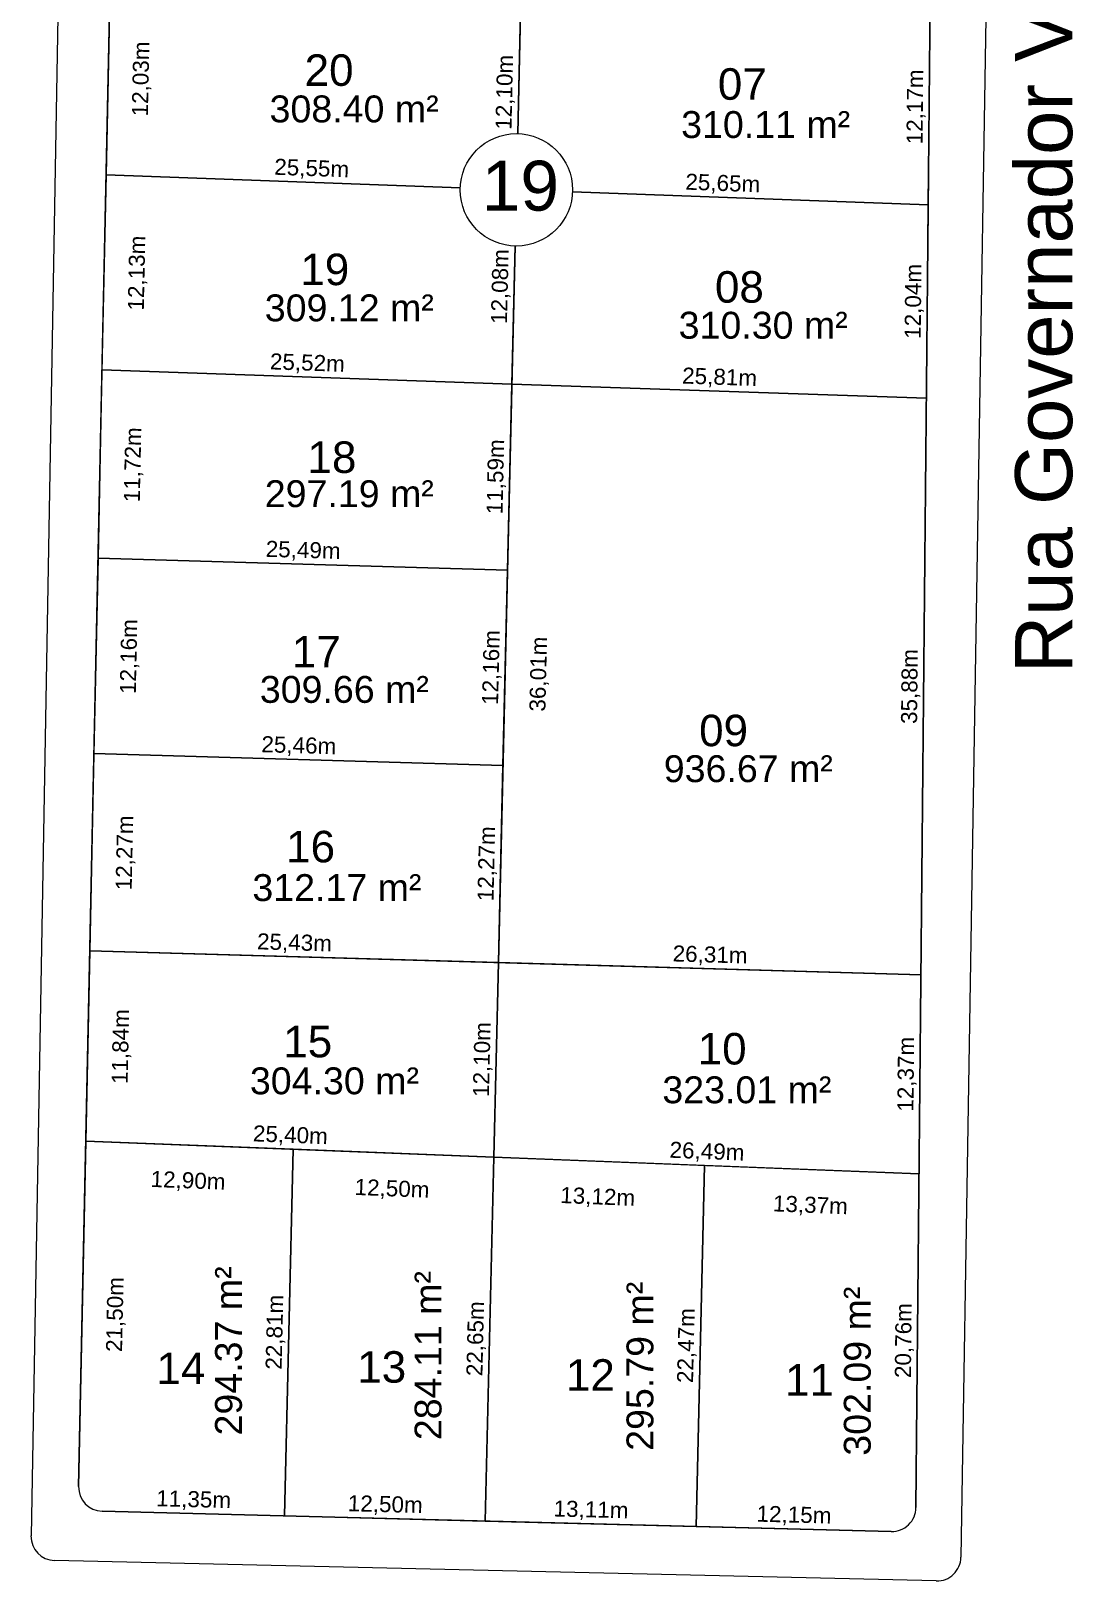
# Model space of a CAD drawing. Header units: metres. Extents: x 3808 to 8215, y 2374 to 6187.
# Drawn here: x 4694.8 to 4759.6, y 4804.5 to 4900.9 of the extents above; entities that cross this region are included whole.
import ezdxf
from ezdxf.enums import TextEntityAlignment as Align

# ---------------------------------------------------------------- set-up
doc = ezdxf.new("R2010")
doc.units = ezdxf.units.M
for name, color, linetype in [('Areas Lotes', 1, 'Continuous'), ('Calçada', 8, 'Continuous'), ('COTAS', 7, 'Continuous'), ('Lote', 7, 'Continuous'), ('Nome das Ruas', 7, 'Continuous'), ('Nº. quadra', 7, 'Continuous'), ('quadras', 7, 'Continuous')]:
    doc.layers.add(name, color=color, linetype=linetype)
doc.styles.add('Arial', font='arial.ttf')
doc.dimstyles.new('Copy(2) of ISO-25', dxfattribs={"dimtxt": 1, "dimasz": 2.5, "dimexe": 1.25, "dimexo": 0.625, "dimgap": 0.2, "dimtad": 1, "dimtoh": 1, "dimlfac": 1, "dimzin": 1, "dimtxsty": 'Arial', "dimblk": 'NONE', "dimcen": 0, "dimse1": 1, "dimse2": 1, "dimsd1": 1, "dimsd2": 1, "dimclrt": 256, "dimaunit": 1, "dimadec": 3, "dimazin": 0, "dimtfac": 1, "dimtmove": 0, "dimatfit": 3, "dimldrblk": 'NONE', "dimfxl": 1, "dimtolj": 1, "dimtzin": 0, "dimarcsym": 0})

# ---------------------------------------------------------------- blocks, each defined once
blk = doc.blocks.new('*D3649')
at = {"layer": 'Defpoints', "color": 0, "linetype": 'Continuous', "transparency": 16777216}
for p in [(4750.712, 4902.283), (4750.597, 4890.115), (4750.597, 4890.115)]:
    blk.add_point(p, dxfattribs=at)
at = {"layer": 'COTAS', "linetype": 'Continuous', "lineweight": 5, "transparency": 16777216, "insert": (4749.853, 4896.207), "char_height": 1, "attachment_point": 5, "rotation": 89.45867, "style": 'Arial'}
blk.add_mtext('\\A1;12,17m', dxfattribs=at)
blk = doc.blocks.new('_None')
blk = doc.blocks.new('*D3650')
at = {"layer": 'Defpoints', "color": 0, "linetype": 'Continuous', "transparency": 16777216}
for p in [(4750.597, 4890.115), (4750.483, 4878.076), (4750.483, 4878.076)]:
    blk.add_point(p, dxfattribs=at)
at = {"layer": 'COTAS', "linetype": 'Continuous', "lineweight": 5, "transparency": 16777216, "insert": (4749.739, 4884.103), "char_height": 1, "attachment_point": 5, "rotation": 89.45867, "style": 'Arial'}
blk.add_mtext('\\A1;12,04m', dxfattribs=at)
blk = doc.blocks.new('*D3651')
at = {"layer": 'Defpoints', "color": 0, "linetype": 'Continuous', "transparency": 16777216}
for p in [(4750.483, 4878.076), (4750.144, 4842.199), (4750.144, 4842.199)]:
    blk.add_point(p, dxfattribs=at)
at = {"layer": 'COTAS', "linetype": 'Continuous', "lineweight": 5, "transparency": 16777216, "insert": (4749.513, 4860.145), "char_height": 1, "attachment_point": 5, "rotation": 89.45867, "style": 'Arial'}
blk.add_mtext('\\A1;35,88m', dxfattribs=at)
blk = doc.blocks.new('*D3652')
at = {"layer": 'Defpoints', "color": 0, "linetype": 'Continuous', "transparency": 16777216}
for p in [(4750.144, 4842.199), (4750.027, 4829.825), (4750.027, 4829.825)]:
    blk.add_point(p, dxfattribs=at)
at = {"layer": 'COTAS', "linetype": 'Continuous', "lineweight": 5, "transparency": 16777216, "insert": (4749.285, 4836.02), "char_height": 1, "attachment_point": 5, "rotation": 89.45867, "style": 'Arial'}
blk.add_mtext('\\A1;12,37m', dxfattribs=at)
blk = doc.blocks.new('*D3653')
at = {"layer": 'Defpoints', "color": 0, "linetype": 'Continuous', "transparency": 16777216}
for p in [(4750.027, 4829.825), (4749.831, 4809.062), (4749.831, 4809.062)]:
    blk.add_point(p, dxfattribs=at)
at = {"layer": 'COTAS', "linetype": 'Continuous', "lineweight": 5, "transparency": 16777216, "insert": (4749.128, 4819.451), "char_height": 1, "attachment_point": 5, "rotation": 89.45867, "style": 'Arial'}
blk.add_mtext('\\A1;20,76m', dxfattribs=at)
blk = doc.blocks.new('*D3654')
at = {"layer": 'Defpoints', "color": 0, "linetype": 'Continuous', "transparency": 16777216}
for p in [(4736.143, 4807.889), (4736.143, 4807.889), (4748.293, 4807.577)]:
    blk.add_point(p, dxfattribs=at)
at = {"layer": 'COTAS', "linetype": 'Continuous', "lineweight": 5, "transparency": 16777216, "insert": (4742.239, 4808.534), "char_height": 1, "attachment_point": 5, "rotation": 358.52633, "style": 'Arial'}
blk.add_mtext('\\A1;12,15m', dxfattribs=at)
blk = doc.blocks.new('*D3655')
at = {"layer": 'Defpoints', "color": 0, "linetype": 'Continuous', "transparency": 16777216}
for p in [(4723.034, 4808.226), (4736.143, 4807.889), (4736.143, 4807.889)]:
    blk.add_point(p, dxfattribs=at)
at = {"layer": 'COTAS', "linetype": 'Continuous', "lineweight": 5, "transparency": 16777216, "insert": (4729.609, 4808.859), "char_height": 1, "attachment_point": 5, "rotation": 358.52633, "style": 'Arial'}
blk.add_mtext('\\A1;13,11m', dxfattribs=at)
blk = doc.blocks.new('*D3656')
at = {"layer": 'Defpoints', "color": 0, "linetype": 'Continuous', "transparency": 16777216}
for p in [(4710.538, 4808.548), (4723.034, 4808.226), (4723.034, 4808.226)]:
    blk.add_point(p, dxfattribs=at)
at = {"layer": 'COTAS', "linetype": 'Continuous', "lineweight": 5, "transparency": 16777216, "insert": (4716.807, 4809.188), "char_height": 1, "attachment_point": 5, "rotation": 358.52633, "style": 'Arial'}
blk.add_mtext('\\A1;12,50m', dxfattribs=at)
blk = doc.blocks.new('*D3657')
at = {"layer": 'Defpoints', "color": 0, "linetype": 'Continuous', "transparency": 16777216}
for p in [(4699.189, 4808.84), (4710.538, 4808.548), (4710.538, 4808.548)]:
    blk.add_point(p, dxfattribs=at)
at = {"layer": 'COTAS', "linetype": 'Continuous', "lineweight": 5, "transparency": 16777216, "insert": (4704.884, 4809.495), "char_height": 1, "attachment_point": 5, "rotation": 358.52633, "style": 'Arial'}
blk.add_mtext('\\A1;11,35m', dxfattribs=at)
blk = doc.blocks.new('*D3658')
at = {"layer": 'Defpoints', "color": 0, "linetype": 'Continuous', "transparency": 16777216}
for p in [(4698.177, 4831.863), (4701.094, 4831.802), (4697.728, 4810.371)]:
    blk.add_point(p, dxfattribs=at)
at = {"layer": 'COTAS', "linetype": 'Continuous', "lineweight": 5, "transparency": 16777216, "insert": (4700.069, 4821.073), "char_height": 1, "attachment_point": 5, "rotation": 88.80254, "style": 'Arial'}
blk.add_mtext('\\A1;21,50m', dxfattribs=at)
blk = doc.blocks.new('*D3659')
at = {"layer": 'Defpoints', "color": 0, "linetype": 'Continuous', "transparency": 16777216}
for p in [(4698.424, 4843.705), (4701.342, 4843.644), (4698.177, 4831.863)]:
    blk.add_point(p, dxfattribs=at)
at = {"layer": 'COTAS', "linetype": 'Continuous', "lineweight": 5, "transparency": 16777216, "insert": (4700.417, 4837.74), "char_height": 1, "attachment_point": 5, "rotation": 88.80254, "style": 'Arial'}
blk.add_mtext('\\A1;11,84m', dxfattribs=at)
blk = doc.blocks.new('*D3660')
at = {"layer": 'Defpoints', "color": 0, "linetype": 'Continuous', "transparency": 16777216}
for p in [(4698.681, 4855.971), (4701.598, 4855.91), (4698.424, 4843.705)]:
    blk.add_point(p, dxfattribs=at)
at = {"layer": 'COTAS', "linetype": 'Continuous', "lineweight": 5, "transparency": 16777216, "insert": (4700.669, 4849.793), "char_height": 1, "attachment_point": 5, "rotation": 88.80254, "style": 'Arial'}
blk.add_mtext('\\A1;12,27m', dxfattribs=at)
blk = doc.blocks.new('*D3661')
at = {"layer": 'Defpoints', "color": 0, "linetype": 'Continuous', "transparency": 16777216}
for p in [(4698.935, 4868.124), (4701.852, 4868.063), (4698.681, 4855.971)]:
    blk.add_point(p, dxfattribs=at)
at = {"layer": 'COTAS', "linetype": 'Continuous', "lineweight": 5, "transparency": 16777216, "insert": (4700.925, 4862.003), "char_height": 1, "attachment_point": 5, "rotation": 88.80254, "style": 'Arial'}
blk.add_mtext('\\A1;12,16m', dxfattribs=at)
blk = doc.blocks.new('*D3662')
at = {"layer": 'Defpoints', "color": 0, "linetype": 'Continuous', "transparency": 16777216}
for p in [(4699.18, 4879.842), (4702.097, 4879.781), (4698.935, 4868.124)]:
    blk.add_point(p, dxfattribs=at)
at = {"layer": 'COTAS', "linetype": 'Continuous', "lineweight": 5, "transparency": 16777216, "insert": (4701.174, 4873.939), "char_height": 1, "attachment_point": 5, "rotation": 88.80254, "style": 'Arial'}
blk.add_mtext('\\A1;11,72m', dxfattribs=at)
blk = doc.blocks.new('*D3663')
at = {"layer": 'Defpoints', "color": 0, "linetype": 'Continuous', "transparency": 16777216}
for p in [(4699.433, 4891.97), (4702.351, 4891.909), (4699.18, 4879.842)]:
    blk.add_point(p, dxfattribs=at)
at = {"layer": 'COTAS', "linetype": 'Continuous', "lineweight": 5, "transparency": 16777216, "insert": (4701.423, 4885.862), "char_height": 1, "attachment_point": 5, "rotation": 88.80254, "style": 'Arial'}
blk.add_mtext('\\A1;12,13m', dxfattribs=at)
blk = doc.blocks.new('*D3664')
at = {"layer": 'Defpoints', "color": 0, "linetype": 'Continuous', "transparency": 16777216}
for p in [(4699.685, 4904), (4702.602, 4903.939), (4699.433, 4891.97)]:
    blk.add_point(p, dxfattribs=at)
at = {"layer": 'COTAS', "linetype": 'Continuous', "lineweight": 5, "transparency": 16777216, "insert": (4701.676, 4897.941), "char_height": 1, "attachment_point": 5, "rotation": 88.80254, "style": 'Arial'}
blk.add_mtext('\\A1;12,03m', dxfattribs=at)
blk = doc.blocks.new('*D3683')
at = {"layer": 'Defpoints', "color": 0, "linetype": 'Continuous', "transparency": 16777216}
for p in [(4725.248, 4903.14), (4724.966, 4891.045), (4724.966, 4891.045)]:
    blk.add_point(p, dxfattribs=at)
at = {"layer": 'COTAS', "linetype": 'Continuous', "lineweight": 5, "transparency": 16777216, "insert": (4724.306, 4897.111), "char_height": 1, "attachment_point": 5, "rotation": 88.66386, "style": 'Arial'}
blk.add_mtext('\\A1;12,10m', dxfattribs=at)
blk = doc.blocks.new('*D3684')
at = {"layer": 'Defpoints', "color": 0, "linetype": 'Continuous', "transparency": 16777216}
for p in [(4724.966, 4891.045), (4724.684, 4878.964), (4724.684, 4878.964)]:
    blk.add_point(p, dxfattribs=at)
at = {"layer": 'COTAS', "linetype": 'Continuous', "lineweight": 5, "transparency": 16777216, "insert": (4724.024, 4885.023), "char_height": 1, "attachment_point": 5, "rotation": 88.66386, "style": 'Arial'}
blk.add_mtext('\\A1;12,08m', dxfattribs=at)
blk = doc.blocks.new('*D3685')
at = {"layer": 'Defpoints', "color": 0, "linetype": 'Continuous', "transparency": 16777216}
for p in [(4724.684, 4878.964), (4724.414, 4867.382), (4724.414, 4867.382)]:
    blk.add_point(p, dxfattribs=at)
at = {"layer": 'COTAS', "linetype": 'Continuous', "lineweight": 5, "transparency": 16777216, "insert": (4723.748, 4873.192), "char_height": 1, "attachment_point": 5, "rotation": 88.66386, "style": 'Arial'}
blk.add_mtext('\\A1;11,59m', dxfattribs=at)
blk = doc.blocks.new('*D3686')
at = {"layer": 'Defpoints', "color": 0, "linetype": 'Continuous', "transparency": 16777216}
for p in [(4724.414, 4867.382), (4724.13, 4855.23), (4724.13, 4855.23)]:
    blk.add_point(p, dxfattribs=at)
at = {"layer": 'COTAS', "linetype": 'Continuous', "lineweight": 5, "transparency": 16777216, "insert": (4723.471, 4861.325), "char_height": 1, "attachment_point": 5, "rotation": 88.66386, "style": 'Arial'}
blk.add_mtext('\\A1;12,16m', dxfattribs=at)
blk = doc.blocks.new('*D3687')
at = {"layer": 'Defpoints', "color": 0, "linetype": 'Continuous', "transparency": 16777216}
for p in [(4724.13, 4855.23), (4723.844, 4842.965), (4723.844, 4842.965)]:
    blk.add_point(p, dxfattribs=at)
at = {"layer": 'COTAS', "linetype": 'Continuous', "lineweight": 5, "transparency": 16777216, "insert": (4723.187, 4849.116), "char_height": 1, "attachment_point": 5, "rotation": 88.66386, "style": 'Arial'}
blk.add_mtext('\\A1;12,27m', dxfattribs=at)
blk = doc.blocks.new('*D3688')
at = {"layer": 'Defpoints', "color": 0, "linetype": 'Continuous', "transparency": 16777216}
for p in [(4724.684, 4878.964), (4727.636, 4878.895), (4723.844, 4842.965)]:
    blk.add_point(p, dxfattribs=at)
at = {"layer": 'COTAS', "linetype": 'Continuous', "lineweight": 5, "transparency": 16777216, "insert": (4726.416, 4860.914), "char_height": 1, "attachment_point": 5, "rotation": 88.66386, "style": 'Arial'}
blk.add_mtext('\\A1;36,01m', dxfattribs=at)
blk = doc.blocks.new('*D3689')
at = {"layer": 'Defpoints', "color": 0, "linetype": 'Continuous', "transparency": 16777216}
for p in [(4723.844, 4842.965), (4723.562, 4830.865), (4723.562, 4830.865)]:
    blk.add_point(p, dxfattribs=at)
at = {"layer": 'COTAS', "linetype": 'Continuous', "lineweight": 5, "transparency": 16777216, "insert": (4722.902, 4836.934), "char_height": 1, "attachment_point": 5, "rotation": 88.66386, "style": 'Arial'}
blk.add_mtext('\\A1;12,10m', dxfattribs=at)
blk = doc.blocks.new('*D3690')
at = {"layer": 'Defpoints', "color": 0, "linetype": 'Continuous', "transparency": 16777216}
for p in [(4698.177, 4831.863), (4711.072, 4831.356), (4710.951, 4828.277)]:
    blk.add_point(p, dxfattribs=at)
at = {"layer": 'COTAS', "linetype": 'Continuous', "lineweight": 5, "transparency": 16777216, "insert": (4704.535, 4829.331), "char_height": 1, "attachment_point": 5, "rotation": 357.74913, "style": 'Arial'}
blk.add_mtext('\\A1;12,90m', dxfattribs=at)
blk = doc.blocks.new('*D3691')
at = {"layer": 'Defpoints', "color": 0, "linetype": 'Continuous', "transparency": 16777216}
for p in [(4711.072, 4831.356), (4723.562, 4830.865), (4723.441, 4827.786)]:
    blk.add_point(p, dxfattribs=at)
at = {"layer": 'COTAS', "linetype": 'Continuous', "lineweight": 5, "transparency": 16777216, "insert": (4717.227, 4828.832), "char_height": 1, "attachment_point": 5, "rotation": 357.74913, "style": 'Arial'}
blk.add_mtext('\\A1;12,50m', dxfattribs=at)
blk = doc.blocks.new('*D3692')
at = {"layer": 'Defpoints', "color": 0, "linetype": 'Continuous', "transparency": 16777216}
for p in [(4723.562, 4830.865), (4736.667, 4830.35), (4736.546, 4827.271)]:
    blk.add_point(p, dxfattribs=at)
at = {"layer": 'COTAS', "linetype": 'Continuous', "lineweight": 5, "transparency": 16777216, "insert": (4730.025, 4828.329), "char_height": 1, "attachment_point": 5, "rotation": 357.74913, "style": 'Arial'}
blk.add_mtext('\\A1;13,12m', dxfattribs=at)
blk = doc.blocks.new('*D3693')
at = {"layer": 'Defpoints', "color": 0, "linetype": 'Continuous', "transparency": 16777216}
for p in [(4736.667, 4830.35), (4750.027, 4829.825), (4749.906, 4826.746)]:
    blk.add_point(p, dxfattribs=at)
at = {"layer": 'COTAS', "linetype": 'Continuous', "lineweight": 5, "transparency": 16777216, "insert": (4743.258, 4827.809), "char_height": 1, "attachment_point": 5, "rotation": 357.74913, "style": 'Arial'}
blk.add_mtext('\\A1;13,37m', dxfattribs=at)
blk = doc.blocks.new('*D3694')
at = {"layer": 'Defpoints', "color": 0, "linetype": 'Continuous', "transparency": 16777216}
for p in [(4736.667, 4830.35), (4736.143, 4807.889), (4736.143, 4807.889)]:
    blk.add_point(p, dxfattribs=at)
at = {"layer": 'COTAS', "linetype": 'Continuous', "lineweight": 5, "transparency": 16777216, "insert": (4735.604, 4819.138), "char_height": 1, "attachment_point": 5, "rotation": 88.66386, "style": 'Arial'}
blk.add_mtext('\\A1;22,47m', dxfattribs=at)
blk = doc.blocks.new('*D3695')
at = {"layer": 'Defpoints', "color": 0, "linetype": 'Continuous', "transparency": 16777216}
for p in [(4723.562, 4830.865), (4723.034, 4808.226), (4723.034, 4808.226)]:
    blk.add_point(p, dxfattribs=at)
at = {"layer": 'COTAS', "linetype": 'Continuous', "lineweight": 5, "transparency": 16777216, "insert": (4722.497, 4819.565), "char_height": 1, "attachment_point": 5, "rotation": 88.66386, "style": 'Arial'}
blk.add_mtext('\\A1;22,65m', dxfattribs=at)
blk = doc.blocks.new('*D3696')
at = {"layer": 'Defpoints', "color": 0, "linetype": 'Continuous', "transparency": 16777216}
for p in [(4711.072, 4831.356), (4710.538, 4808.548), (4710.538, 4808.548)]:
    blk.add_point(p, dxfattribs=at)
at = {"layer": 'COTAS', "linetype": 'Continuous', "lineweight": 5, "transparency": 16777216, "insert": (4710.004, 4819.971), "char_height": 1, "attachment_point": 5, "rotation": 88.65995, "style": 'Arial'}
blk.add_mtext('\\A1;22,81m', dxfattribs=at)
blk = doc.blocks.new('*D3697')
at = {"layer": 'Defpoints', "color": 0, "linetype": 'Continuous', "transparency": 16777216}
for p in [(4698.177, 4831.863), (4723.562, 4830.865), (4723.562, 4830.865)]:
    blk.add_point(p, dxfattribs=at)
at = {"layer": 'COTAS', "linetype": 'Continuous', "lineweight": 5, "transparency": 16777216, "insert": (4710.901, 4832.165), "char_height": 1, "attachment_point": 5, "rotation": 357.74913, "style": 'Arial'}
blk.add_mtext('\\A1;25,40m', dxfattribs=at)
blk = doc.blocks.new('*D3698')
at = {"layer": 'Defpoints', "color": 0, "linetype": 'Continuous', "transparency": 16777216}
for p in [(4723.562, 4830.865), (4750.027, 4829.825), (4750.027, 4829.825)]:
    blk.add_point(p, dxfattribs=at)
at = {"layer": 'COTAS', "linetype": 'Continuous', "lineweight": 5, "transparency": 16777216, "insert": (4736.826, 4831.146), "char_height": 1, "attachment_point": 5, "rotation": 357.74913, "style": 'Arial'}
blk.add_mtext('\\A1;26,49m', dxfattribs=at)
blk = doc.blocks.new('*D3699')
at = {"layer": 'Defpoints', "color": 0, "linetype": 'Continuous', "transparency": 16777216}
for p in [(4698.424, 4843.705), (4698.424, 4843.705), (4723.844, 4842.965)]:
    blk.add_point(p, dxfattribs=at)
at = {"layer": 'COTAS', "linetype": 'Continuous', "lineweight": 5, "transparency": 16777216, "insert": (4711.158, 4844.135), "char_height": 1, "attachment_point": 5, "rotation": 358.3326, "style": 'Arial'}
blk.add_mtext('\\A1;25,43m', dxfattribs=at)
blk = doc.blocks.new('*D3700')
at = {"layer": 'Defpoints', "color": 0, "linetype": 'Continuous', "transparency": 16777216}
for p in [(4723.844, 4842.965), (4750.144, 4842.199), (4750.144, 4842.199)]:
    blk.add_point(p, dxfattribs=at)
at = {"layer": 'COTAS', "linetype": 'Continuous', "lineweight": 5, "transparency": 16777216, "insert": (4737.018, 4843.382), "char_height": 1, "attachment_point": 5, "rotation": 358.3326, "style": 'Arial'}
blk.add_mtext('\\A1;26,31m', dxfattribs=at)
blk = doc.blocks.new('*D3701')
at = {"layer": 'Defpoints', "color": 0, "linetype": 'Continuous', "transparency": 16777216}
for p in [(4698.681, 4855.971), (4698.681, 4855.971), (4724.13, 4855.23)]:
    blk.add_point(p, dxfattribs=at)
at = {"layer": 'COTAS', "linetype": 'Continuous', "lineweight": 5, "transparency": 16777216, "insert": (4711.429, 4856.401), "char_height": 1, "attachment_point": 5, "rotation": 358.3326, "style": 'Arial'}
blk.add_mtext('\\A1;25,46m', dxfattribs=at)
blk = doc.blocks.new('*D3702')
at = {"layer": 'Defpoints', "color": 0, "linetype": 'Continuous', "transparency": 16777216}
for p in [(4698.935, 4868.124), (4698.935, 4868.124), (4724.414, 4867.382)]:
    blk.add_point(p, dxfattribs=at)
at = {"layer": 'COTAS', "linetype": 'Continuous', "lineweight": 5, "transparency": 16777216, "insert": (4711.698, 4868.554), "char_height": 1, "attachment_point": 5, "rotation": 358.3326, "style": 'Arial'}
blk.add_mtext('\\A1;25,49m', dxfattribs=at)
blk = doc.blocks.new('*D3703')
at = {"layer": 'Defpoints', "color": 0, "linetype": 'Continuous', "transparency": 16777216}
for p in [(4699.18, 4879.842), (4699.18, 4879.842), (4724.684, 4878.964)]:
    blk.add_point(p, dxfattribs=at)
at = {"layer": 'COTAS', "linetype": 'Continuous', "lineweight": 5, "transparency": 16777216, "insert": (4711.959, 4880.204), "char_height": 1, "attachment_point": 5, "rotation": 358.02873, "style": 'Arial'}
blk.add_mtext('\\A1;25,52m', dxfattribs=at)
blk = doc.blocks.new('*D3704')
at = {"layer": 'Defpoints', "color": 0, "linetype": 'Continuous', "transparency": 16777216}
for p in [(4724.684, 4878.964), (4750.483, 4878.076), (4750.483, 4878.076)]:
    blk.add_point(p, dxfattribs=at)
at = {"layer": 'COTAS', "linetype": 'Continuous', "lineweight": 5, "transparency": 16777216, "insert": (4737.611, 4879.321), "char_height": 1, "attachment_point": 5, "rotation": 358.02873, "style": 'Arial'}
blk.add_mtext('\\A1;25,81m', dxfattribs=at)
blk = doc.blocks.new('*D3705')
at = {"layer": 'Defpoints', "color": 0, "linetype": 'Continuous', "transparency": 16777216}
for p in [(4699.433, 4891.97), (4699.433, 4891.97), (4724.966, 4891.045)]:
    blk.add_point(p, dxfattribs=at)
at = {"layer": 'COTAS', "linetype": 'Continuous', "lineweight": 5, "transparency": 16777216, "insert": (4712.229, 4892.308), "char_height": 1, "attachment_point": 5, "rotation": 357.92352, "style": 'Arial'}
blk.add_mtext('\\A1;25,55m', dxfattribs=at)
blk = doc.blocks.new('*D3706')
at = {"layer": 'Defpoints', "color": 0, "linetype": 'Continuous', "transparency": 16777216}
for p in [(4724.966, 4891.045), (4750.597, 4890.115), (4750.597, 4890.115)]:
    blk.add_point(p, dxfattribs=at)
at = {"layer": 'COTAS', "linetype": 'Continuous', "lineweight": 5, "transparency": 16777216, "insert": (4737.81, 4891.38), "char_height": 1, "attachment_point": 5, "rotation": 357.92352, "style": 'Arial'}
blk.add_mtext('\\A1;25,65m', dxfattribs=at)

msp = doc.modelspace()

# ---------------------------------------------------------------- linework, layer by layer
at = {"layer": 'Calçada', "linetype": 'Continuous', "lineweight": 5}
for p, q in [((4697.728, 4974.959), (4694.764, 4807.297)), ((4755.325, 4973.81), (4752.63, 4805.971)), ((4751.095, 4804.495), (4696.228, 4805.77))]:
    msp.add_line(p, q, dxfattribs=at)
for centre, start, end in [((4696.263, 4807.27), 178.98717, 268.66834), ((4751.13, 4805.995), 268.66834, 359.08008)]:
    msp.add_arc(centre, 1.5, start, end, dxfattribs=at)
at = {"layer": 'Lote', "lineweight": 5}
for p, q in [((4726.871, 4972.736), (4725.047, 4894.539)), ((4699.433, 4891.97), (4721.472, 4891.171)), ((4728.459, 4890.918), (4750.597, 4890.115)), ((4724.884, 4887.55), (4723.034, 4808.226)), ((4699.18, 4879.842), (4750.483, 4878.076)), ((4698.935, 4868.124), (4724.414, 4867.382)), ((4698.681, 4855.971), (4724.13, 4855.23)), ((4698.424, 4843.705), (4750.144, 4842.199)), ((4698.177, 4831.863), (4750.027, 4829.825)), ((4736.667, 4830.35), (4736.143, 4807.889))]:
    msp.add_line(p, q, dxfattribs=at)
at = {"layer": 'Lote', "linetype": 'Continuous', "lineweight": 5}
msp.add_line((4711.072, 4831.356), (4710.538, 4808.548), dxfattribs=at)
at = {"layer": 'Lote', "linetype": 'Continuous', "lineweight": 5, "flags": 128}
for points in [[(4725.047, 4894.539), (4725.248, 4903.14), (4699.685, 4904), (4699.433, 4891.97), (4721.472, 4891.171)], [(4728.459, 4890.918), (4750.597, 4890.115), (4750.712, 4902.283), (4725.248, 4903.14), (4725.047, 4894.539)], [(4721.472, 4891.171), (4699.433, 4891.97), (4699.18, 4879.842), (4724.684, 4878.964), (4724.884, 4887.55)], [(4724.884, 4887.55), (4724.684, 4878.964), (4750.483, 4878.076), (4750.597, 4890.115), (4728.459, 4890.918)]]:
    msp.add_lwpolyline(points, dxfattribs=at)
for points in [[(4724.414, 4867.382), (4724.684, 4878.964), (4699.18, 4879.842), (4698.935, 4868.124)], [(4724.684, 4878.964), (4723.844, 4842.965), (4750.144, 4842.199), (4750.483, 4878.076)], [(4724.13, 4855.23), (4724.414, 4867.382), (4698.935, 4868.124), (4698.681, 4855.971)], [(4723.844, 4842.965), (4724.13, 4855.23), (4698.681, 4855.971), (4698.424, 4843.705)], [(4698.424, 4843.705), (4698.177, 4831.863), (4723.562, 4830.865), (4723.844, 4842.965)], [(4750.027, 4829.825), (4750.144, 4842.199), (4723.844, 4842.965), (4723.562, 4830.865)], [(4723.562, 4830.865), (4711.072, 4831.356), (4710.538, 4808.548), (4723.034, 4808.226)], [(4723.034, 4808.226), (4736.143, 4807.889), (4736.667, 4830.35), (4723.562, 4830.865)]]:
    msp.add_lwpolyline(points, close=True, dxfattribs=at)
for points in [[(4711.072, 4831.356), (4698.177, 4831.863), (4697.728, 4810.371, 0.412802), (4699.189, 4808.84), (4710.538, 4808.548)], [(4750.027, 4829.825), (4736.667, 4830.35), (4736.143, 4807.889), (4748.293, 4807.577, 0.418988), (4749.831, 4809.062)]]:
    msp.add_lwpolyline(points, format="xyb", close=True, dxfattribs=at)
at = {"layer": 'Nº. quadra', "lineweight": 5}
msp.add_circle((4724.966, 4891.045), 3.496, dxfattribs=at)
at = {"layer": 'quadras', "lineweight": 5}
for p, q in [((4697.728, 4810.371), (4701.102, 4971.792)), ((4751.359, 4970.725), (4749.831, 4809.062)), ((4748.293, 4807.577), (4699.189, 4808.84))]:
    msp.add_line(p, q, dxfattribs=at)
at = {"layer": 'quadras', "linetype": 'Continuous', "lineweight": 5, "flags": 128}
msp.add_lwpolyline([(4697.728, 4810.371, 0.412802), (4699.189, 4808.84), (4748.293, 4807.577, 0.418988), (4749.831, 4809.062), (4751.359, 4970.725, 0.410656), (4749.891, 4972.239), (4702.634, 4973.26, 0.414421), (4701.102, 4971.792)], format="xyb", close=True, dxfattribs=at)
at = {"layer": 'quadras', "lineweight": 5}
for centre, start, end in [((4699.227, 4810.339), 178.80254, 268.52633), ((4748.331, 4809.076), 268.52633, 359.45867)]:
    msp.add_arc(centre, 1.5, start, end, dxfattribs=at)

# ---------------------------------------------------------------- texts
at = {"layer": 'Areas Lotes', "linetype": 'Continuous', "lineweight": 5, "style": 'Arial'}
for s, p in [('308.40 m²', (4709.609, 4895.242)), ('310.11 m²', (4735.218, 4894.27)), ('309.12 m²', (4709.31, 4882.864)), ('310.30 m²', (4735.063, 4881.785)), ('297.19 m²', (4709.31, 4871.304)), ('309.66 m²', (4709.002, 4859.128)), ('936.67 m²', (4734.138, 4854.195)), ('312.17 m²', (4708.539, 4846.797)), ('304.30 m²', (4708.385, 4834.775)), ('323.01 m²', (4734.048, 4834.217))]:
    msp.add_text(s, height=1.6726, dxfattribs=at).set_placement(p)
for s, p in [('294.37 m²', (4707.888, 4813.549)), ('284.11 m²', (4720.306, 4813.257)), ('295.79 m²', (4733.49, 4812.593)), ('302.09 m²', (4747.014, 4812.29))]:
    msp.add_text(s, height=1.6726, rotation=90, dxfattribs=at).set_placement(p)
at = {"layer": 'COTAS', "linetype": 'Continuous', "lineweight": 5, "style": 'Arial'}
for s, p in [('20', (4713.311, 4897.511)), ('07', (4739.025, 4896.648)), ('19', (4713.044, 4885.114)), ('08', (4738.843, 4884.024)), ('18', (4713.49, 4873.431)), ('17', (4712.517, 4861.333)), ('09', (4737.859, 4856.428)), ('16', (4712.161, 4849.204)), ('15', (4711.982, 4837.075)), ('10', (4737.77, 4836.629)), ('14', (4704.093, 4816.742)), ('13', (4716.586, 4816.831)), ('12', (4729.57, 4816.332)), ('11', (4743.204, 4816.025))]:
    msp.add_text(s, height=1.96, dxfattribs=at).set_placement(p, align=Align.CENTER)
at = {"layer": 'Nome das Ruas', "lineweight": 5, "style": 'Arial'}
msp.add_text('Rua Governador Valadares', height=3.55, rotation=90, dxfattribs=at).set_placement((4759.551, 4860.966, 165.916))
at = {"layer": 'Nº. quadra', "lineweight": 5, "style": 'Arial'}
msp.add_text('19', height=3.1039, dxfattribs=at).set_placement((4722.801, 4889.75))

# ---------------------------------------------------------------- dimensions: what is measured, and where the dimension line sits
at = {"layer": 'COTAS', "linetype": 'Continuous', "lineweight": 5}
for base, p1, p2, angle, picture, middle in [((4702.602, 4903.939), (4699.433, 4891.97), (4699.685, 4904), 268.80254, '*D3664', (4701.676, 4897.941)), ((4724.966, 4891.045), (4725.248, 4903.14), (4724.966, 4891.045), 88.66386, '*D3683', (4724.306, 4897.111)), ((4750.597, 4890.115), (4750.712, 4902.283), (4750.597, 4890.115), 89.45867, '*D3649', (4749.853, 4896.207)), ((4702.351, 4891.909), (4699.18, 4879.842), (4699.433, 4891.97), 268.80254, '*D3663', (4701.423, 4885.862)), ((4724.684, 4878.964), (4724.966, 4891.045), (4724.684, 4878.964), 88.66386, '*D3684', (4724.024, 4885.023)), ((4750.483, 4878.076), (4750.597, 4890.115), (4750.483, 4878.076), 89.45867, '*D3650', (4749.739, 4884.103)), ((4702.097, 4879.781), (4698.935, 4868.124), (4699.18, 4879.842), 268.80254, '*D3662', (4701.174, 4873.939)), ((4724.414, 4867.382), (4724.684, 4878.964), (4724.414, 4867.382), 88.66386, '*D3685', (4723.748, 4873.192)), ((4750.144, 4842.199), (4750.483, 4878.076), (4750.144, 4842.199), 89.45867, '*D3651', (4749.513, 4860.145)), ((4701.852, 4868.063), (4698.681, 4855.971), (4698.935, 4868.124), 268.80254, '*D3661', (4700.925, 4862.003)), ((4724.13, 4855.23), (4724.414, 4867.382), (4724.13, 4855.23), 88.66386, '*D3686', (4723.471, 4861.325)), ((4701.598, 4855.91), (4698.424, 4843.705), (4698.681, 4855.971), 268.80254, '*D3660', (4700.669, 4849.793)), ((4723.844, 4842.965), (4724.13, 4855.23), (4723.844, 4842.965), 88.66386, '*D3687', (4723.187, 4849.116)), ((4701.342, 4843.644), (4698.177, 4831.863), (4698.424, 4843.705), 268.80254, '*D3659', (4700.417, 4837.74)), ((4750.027, 4829.825), (4750.144, 4842.199), (4750.027, 4829.825), 89.45867, '*D3652', (4749.285, 4836.02)), ((4723.441, 4827.786), (4711.072, 4831.356), (4723.562, 4830.865), 177.74913, '*D3691', (4717.227, 4828.832)), ((4736.546, 4827.271), (4723.562, 4830.865), (4736.667, 4830.35), 177.74913, '*D3692', (4730.025, 4828.329)), ((4749.906, 4826.746), (4736.667, 4830.35), (4750.027, 4829.825), 177.74913, '*D3693', (4743.258, 4827.809)), ((4749.831, 4809.062), (4750.027, 4829.825), (4749.831, 4809.062), 89.45867, '*D3653', (4749.128, 4819.451))]:
    dim = msp.add_linear_dim(base=base, p1=p1, p2=p2, angle=angle, dimstyle='Copy(2) of ISO-25', override={"dimpost": 'm', "dimtmove": 1}, dxfattribs=at)
    dim.commit()
    dim.dimension.update_dxf_attribs({"geometry": picture, "text_midpoint": middle})
for p1, p2, distance, picture, middle in [((4724.966, 4891.045), (4699.433, 4891.97), 0, '*D3705', (4712.229, 4892.308)), ((4724.966, 4891.045), (4750.597, 4890.115), 0, '*D3706', (4737.81, 4891.38)), ((4724.684, 4878.964), (4699.18, 4879.842), 0, '*D3703', (4711.959, 4880.204)), ((4724.684, 4878.964), (4750.483, 4878.076), 0, '*D3704', (4737.611, 4879.321)), ((4723.844, 4842.965), (4724.684, 4878.964), -2.953, '*D3688', (4726.416, 4860.914)), ((4724.414, 4867.382), (4698.935, 4868.124), 0, '*D3702', (4711.698, 4868.554)), ((4724.13, 4855.23), (4698.681, 4855.971), 0, '*D3701', (4711.429, 4856.401)), ((4723.844, 4842.965), (4698.424, 4843.705), 0, '*D3699', (4711.158, 4844.135)), ((4723.844, 4842.965), (4750.144, 4842.199), 0, '*D3700', (4737.018, 4843.382)), ((4723.844, 4842.965), (4723.562, 4830.865), 0, '*D3689', (4722.902, 4836.934)), ((4698.177, 4831.863), (4723.562, 4830.865), 0, '*D3697', (4710.901, 4832.165)), ((4697.728, 4810.371), (4698.177, 4831.863), -2.918, '*D3658', (4700.069, 4821.073)), ((4698.177, 4831.863), (4711.072, 4831.356), -3.082, '*D3690', (4704.535, 4829.331)), ((4711.072, 4831.356), (4710.538, 4808.548), 0, '*D3696', (4710.004, 4819.971)), ((4723.562, 4830.865), (4750.027, 4829.825), 0, '*D3698', (4736.826, 4831.146)), ((4723.562, 4830.865), (4723.034, 4808.226), 0, '*D3695', (4722.497, 4819.565)), ((4736.667, 4830.35), (4736.143, 4807.889), 0, '*D3694', (4735.604, 4819.138)), ((4699.189, 4808.84), (4710.538, 4808.548), 0, '*D3657', (4704.884, 4809.495)), ((4710.538, 4808.548), (4723.034, 4808.226), 0, '*D3656', (4716.807, 4809.188)), ((4723.034, 4808.226), (4736.143, 4807.889), 0, '*D3655', (4729.609, 4808.859)), ((4748.293, 4807.577), (4736.143, 4807.889), 0, '*D3654', (4742.239, 4808.534))]:
    dim = msp.add_aligned_dim(p1=p1, p2=p2, distance=distance, dimstyle='Copy(2) of ISO-25', override={"dimpost": 'm'}, dxfattribs=at)
    dim.commit()
    dim.dimension.update_dxf_attribs({"geometry": picture, "text_midpoint": middle})

doc.saveas('drawing.dxf')
